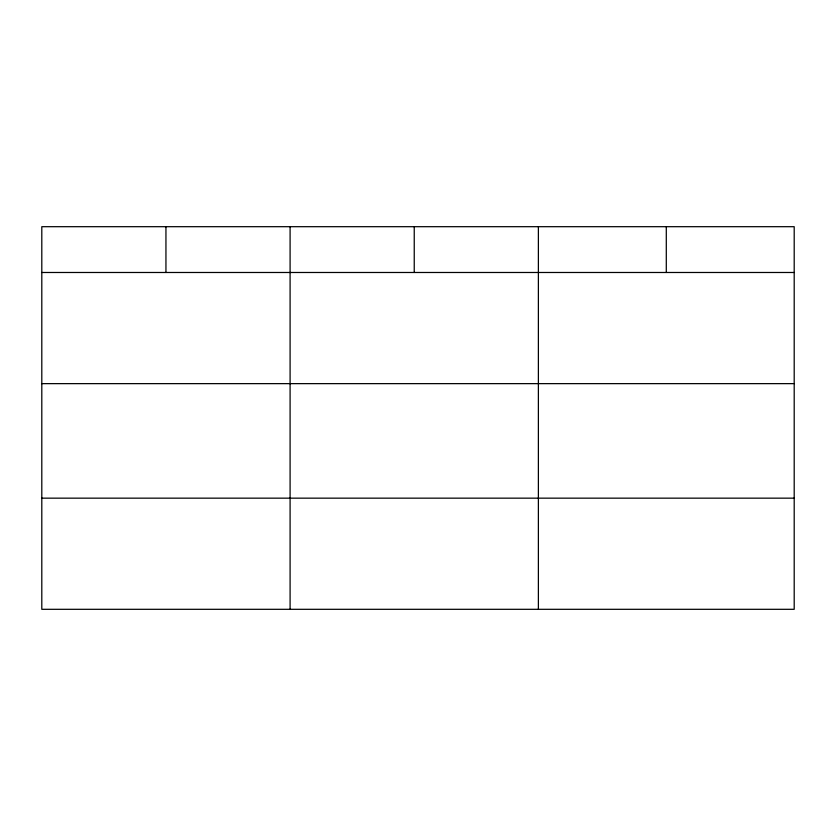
<?xml version="1.0" encoding="UTF-8"?>
<svg xmlns="http://www.w3.org/2000/svg" width="836" height="836" viewBox="0 0 836 836"><rect width="100%" height="100%" fill="white"/><g stroke="black" fill="none" stroke-linecap="round" stroke-linejoin="round"><path stroke-width="1.25" d="M794.2 383.64L794.2 226.692L41.8 226.692L41.8 609.308L794.2 609.308L794.2 383.64L41.8 383.64M41.8 272.484L794.2 272.484M41.8 498.162L794.2 498.162M666.292 226.692L666.292 272.484M538.384 226.692L538.384 609.308M414.238 226.692L414.238 272.484M290.092 226.692L290.092 609.308M165.946 226.692L165.946 272.484"/></g></svg>
